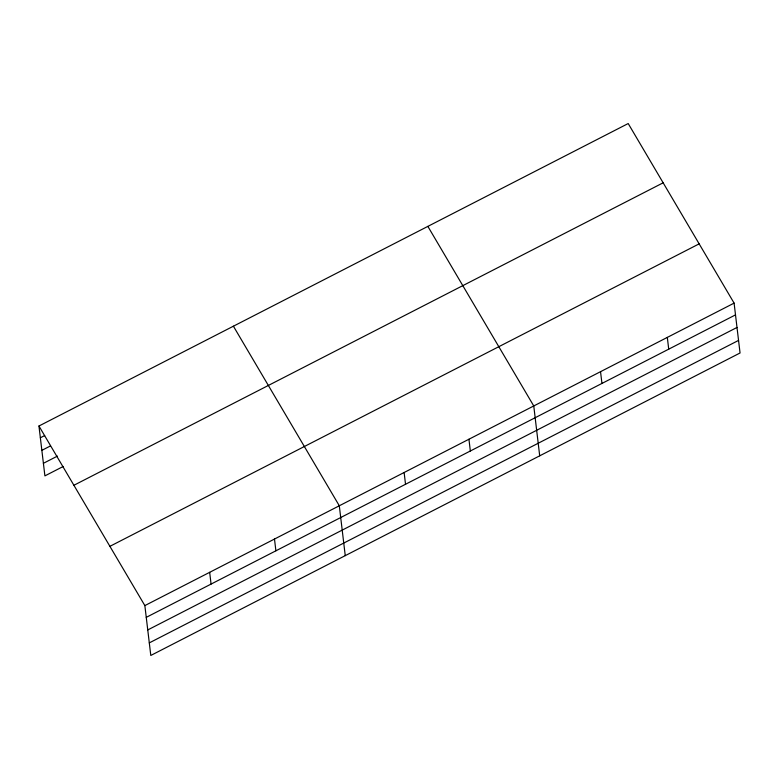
<?xml version="1.0" encoding="UTF-8"?>
<svg xmlns="http://www.w3.org/2000/svg" width="779" height="779" viewBox="0 0 779 779"><rect width="100%" height="100%" fill="white"/><g stroke="black" fill="none" stroke-linecap="round" stroke-linejoin="round"><path stroke-width="1.17" d="M38.95 426.016L628.205 123.54L734.1 303.119L740.05 352.984L150.795 655.46L144.855 605.595L38.95 426.016L44.9 475.881L63.265 466.455M40.352 437.779L44.676 435.568M41.852 450.359L50.499 445.919M43.4 463.31L57.442 456.104M73.898 485.278L663.153 182.802M109.907 546.332L699.153 243.856M144.855 605.595L734.1 303.119M146.257 617.357L735.503 314.882M147.757 629.938L737.002 327.453M149.295 642.889L738.55 340.413M427.856 226.377L533.761 405.956L539.701 455.822M233.408 326.197L339.303 505.775L345.253 555.641M667.321 337.395L668.723 349.167M600.541 371.68L601.943 383.443M468.939 439.229L470.341 451.002M404.126 472.502L405.528 484.275M274.49 539.049L275.893 550.811M209.668 572.322L211.07 584.084"/></g></svg>
